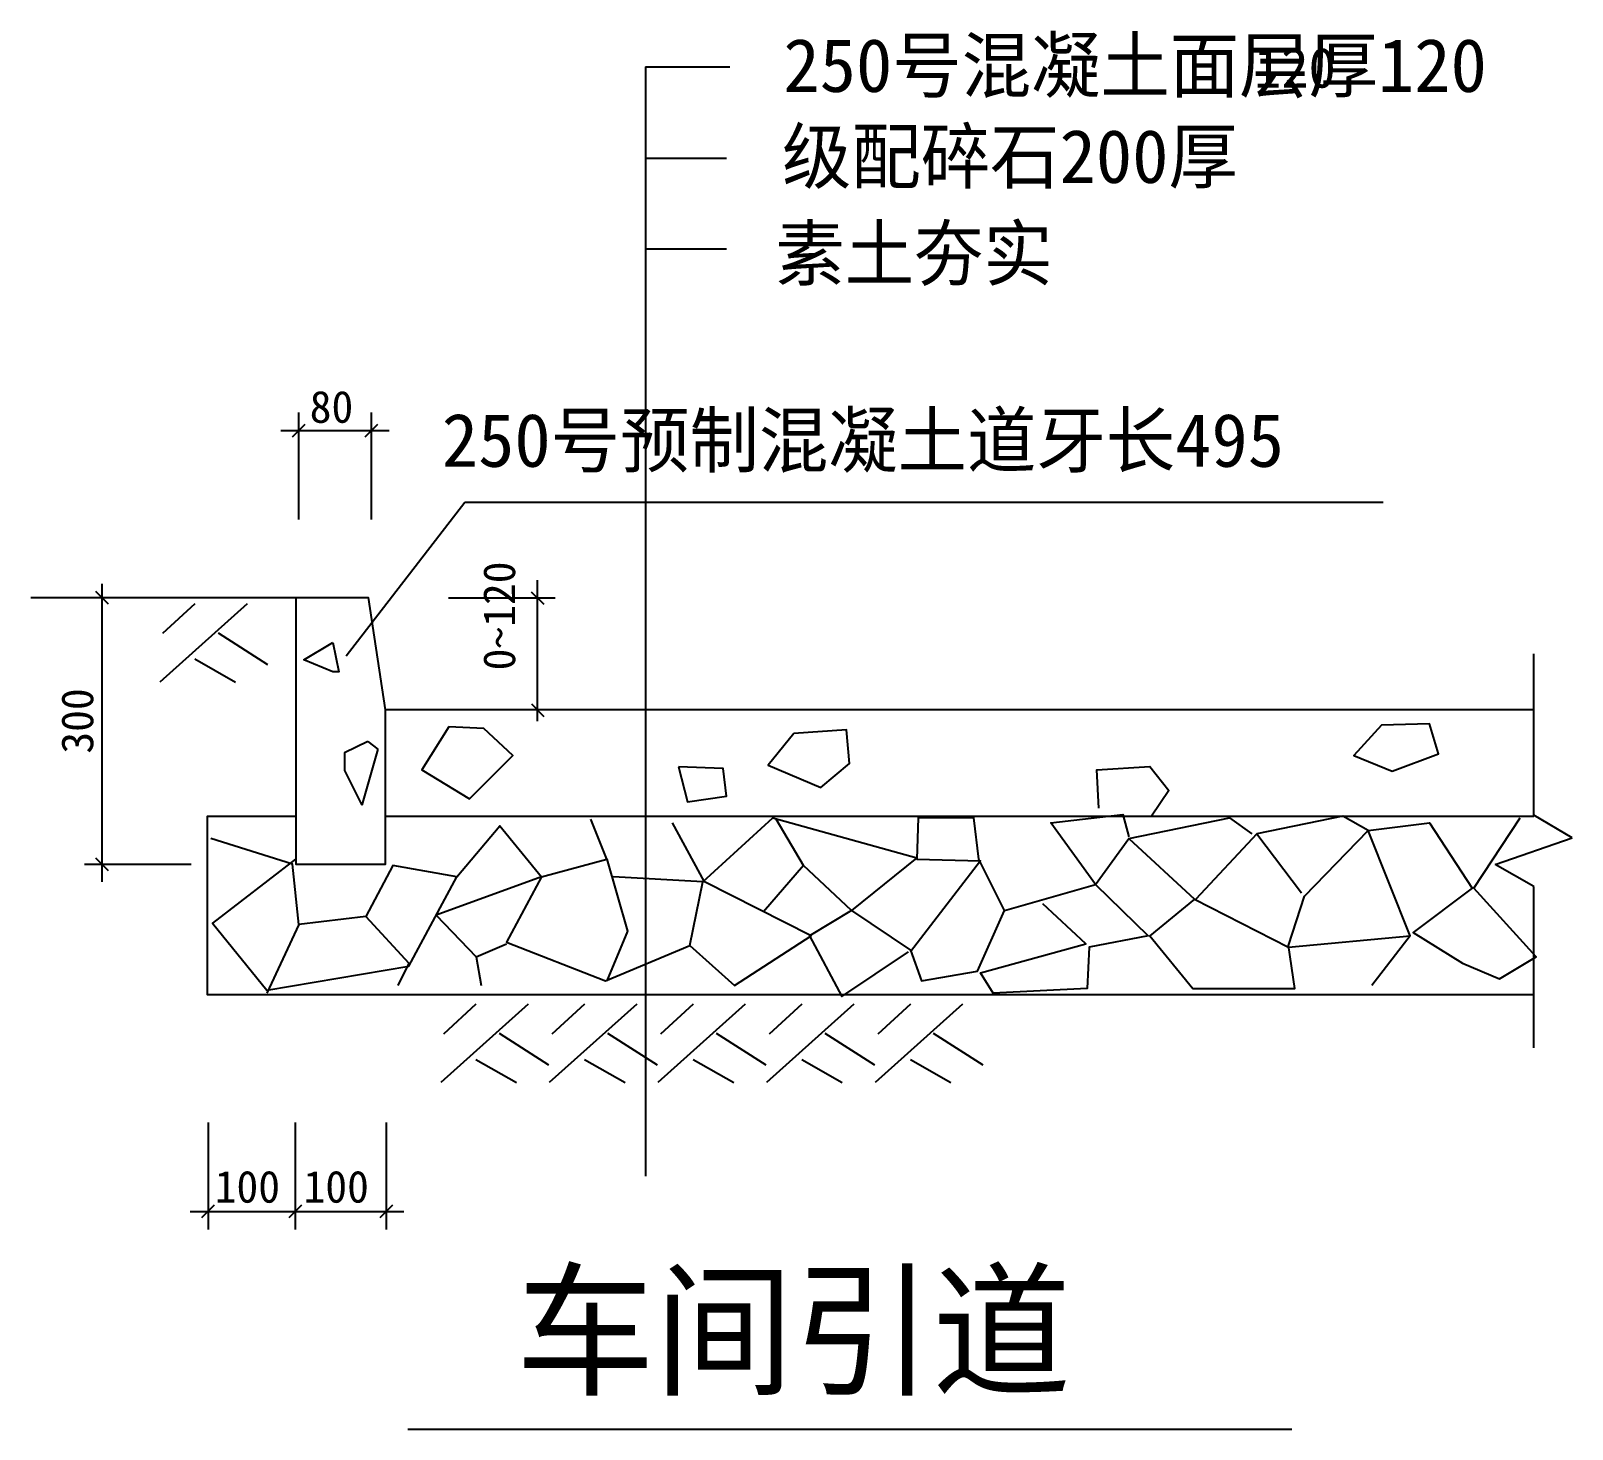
# Model space of a CAD drawing. Header units: metres. Extents: x 1286.2 to 1344, y 238.2 to 290.6.
import ezdxf

# ---------------------------------------------------------------- set-up
doc = ezdxf.new("R2010")
doc.units = ezdxf.units.M
doc.layers.add('ZZ-1', color=7, linetype='Continuous')

msp = doc.modelspace()

# ---------------------------------------------------------------- linework, layer by layer
at = {"layer": 'ZZ-1'}
for p, q in [((1309.24, 289.22), (1312.41, 289.22)), ((1309.24, 289.22), (1309.24, 247.64)), ((1309.24, 285.8), (1312.28, 285.8)), ((1309.24, 282.4), (1312.28, 282.4)), ((1296.25, 272.26), (1296.25, 276.26)), ((1298.98, 272.26), (1298.98, 276.26)), ((1295.58, 275.59), (1299.64, 275.59)), ((1298.03, 267.14), (1302.48, 272.9)), ((1302.48, 272.9), (1336.89, 272.9)), ((1288.88, 258.68), (1288.88, 269.85)), ((1305.2, 264.7), (1305.2, 269.98)), ((1301.86, 269.32), (1305.86, 269.32)), ((1294.32, 269.1), (1291.05, 266.16)), ((1292.36, 269.1), (1291.14, 267.98)), ((1293.23, 268.01), (1295.08, 266.82)), ((1292.36, 267.03), (1293.88, 266.16)), ((1342.53, 261.17), (1342.53, 267.22)), ((1299.21, 263.65), (1298.62, 261.55)), ((1298.84, 263.94), (1299.21, 263.65)), ((1343.97, 260.33), (1342.53, 261.17)), ((1341.08, 259.33), (1343.97, 260.33)), ((1292.22, 259.33), (1288.22, 259.33)), ((1342.53, 258.5), (1341.08, 259.33)), ((1342.53, 252.45), (1342.53, 258.5)), ((1304.85, 254.09), (1301.57, 251.15)), ((1302.89, 254.09), (1301.67, 252.97)), ((1308.92, 254.09), (1305.64, 251.15)), ((1306.96, 254.09), (1305.74, 252.97)), ((1312.98, 254.09), (1309.71, 251.15)), ((1311.03, 254.09), (1309.81, 252.97)), ((1317.05, 254.09), (1313.78, 251.15)), ((1315.1, 254.09), (1313.88, 252.97)), ((1321.12, 254.09), (1317.85, 251.15)), ((1319.17, 254.09), (1317.95, 252.97)), ((1303.76, 253), (1305.61, 251.81)), ((1307.82, 253), (1309.68, 251.81)), ((1311.89, 253), (1313.75, 251.81)), ((1315.96, 253), (1317.82, 251.81)), ((1320.03, 253), (1321.89, 251.81)), ((1302.89, 252.02), (1304.41, 251.15)), ((1306.96, 252.02), (1308.48, 251.15)), ((1311.03, 252.02), (1312.55, 251.15)), ((1315.1, 252.02), (1316.62, 251.15)), ((1319.17, 252.02), (1320.69, 251.15)), ((1292.85, 249.65), (1292.85, 245.65)), ((1296.11, 249.65), (1296.11, 245.65)), ((1299.53, 249.65), (1299.53, 245.65)), ((1292.18, 246.32), (1300.19, 246.32))]:
    msp.add_line(p, q, dxfattribs=at)
for points in [[(1296.01, 275.36), (1296.49, 275.83)], [(1298.74, 275.36), (1299.21, 275.83)], [(1286.21, 269.33), (1298.85, 269.33), (1299.49, 265.12), (1299.49, 259.32), (1296.15, 259.32), (1296.15, 269.33)], [(1289.12, 269.08), (1288.65, 269.56)], [(1304.96, 269.55), (1305.43, 269.08)], [(1297.53, 267.64), (1297.75, 266.55), (1297.53, 266.55), (1296.44, 266.99), (1297.53, 267.64)], [(1342.53, 265.12), (1299.49, 265.12)], [(1304.97, 265.35), (1305.44, 264.87)], [(1336.82, 264.55), (1335.79, 263.41), (1337.23, 262.82), (1338.96, 263.47), (1338.62, 264.6), (1336.82, 264.55)], [(1301.87, 264.49), (1300.86, 262.87), (1302.65, 261.79), (1304.27, 263.41), (1303.19, 264.42), (1301.87, 264.49)], [(1314.8, 264.24), (1313.84, 263.05), (1315.81, 262.21), (1316.89, 263.11), (1316.78, 264.37), (1314.8, 264.24)], [(1298.84, 263.94), (1297.96, 263.51), (1297.96, 262.85), (1298.62, 261.55)], [(1310.48, 262.98), (1310.82, 261.67), (1312.28, 261.88), (1312.15, 262.92), (1310.48, 262.98)], [(1326.23, 261.43), (1326.16, 262.87), (1328.14, 263), (1328.86, 262.1), (1328.2, 261.14)], [(1296.15, 261.12), (1292.82, 261.12), (1292.82, 254.45), (1342.53, 254.45)], [(1342.53, 261.12), (1299.49, 261.12)], [(1326.11, 258.57), (1324.43, 260.89), (1327.13, 261.2), (1327.36, 260.36)], [(1329.82, 258.03), (1333.34, 256.23), (1337.9, 256.65), (1336.33, 260.6), (1335.38, 261.14), (1332.15, 260.48), (1333.83, 258.26)], [(1302.18, 258.86), (1303.78, 260.78), (1305.35, 258.86), (1304.03, 256.41), (1307.74, 254.97), (1310.91, 256.29), (1311.39, 258.68), (1314.02, 261.07), (1319.41, 259.58), (1316.96, 257.6), (1319.17, 256.11), (1319.59, 254.97), (1321.68, 255.33), (1322.7, 257.6), (1326.11, 258.57), (1327.36, 260.3), (1329.82, 258.03), (1328.14, 256.65), (1329.76, 254.68), (1333.58, 254.68), (1333.34, 256.29), (1333.94, 258.14), (1336.33, 260.6), (1338.62, 260.89), (1340.22, 258.44), (1338.01, 256.77), (1339.86, 255.63), (1341.25, 255.04), (1342.62, 255.87), (1340.29, 258.44), (1342.02, 261.07)], [(1307.8, 259.52), (1307.2, 261.02)], [(1310.91, 256.29), (1312.58, 254.79), (1315.45, 256.65), (1311.45, 258.68), (1310.25, 260.89)], [(1316.96, 257.6), (1315.16, 259.29), (1314.14, 261.02)], [(1322.7, 257.6), (1321.73, 259.52), (1321.55, 261.07), (1319.46, 261.07), (1319.41, 259.52), (1321.8, 259.46), (1319.17, 256.05)], [(1327.36, 260.3), (1331.13, 261.07), (1331.97, 260.48)], [(1298.76, 257.37), (1296.25, 257.07), (1296.01, 259.34), (1292.96, 260.3)], [(1332.15, 260.48), (1329.87, 258.03)], [(1289.12, 259.09), (1288.65, 259.56)], [(1296.13, 259.52), (1293.02, 257.13), (1295.05, 254.61), (1300.38, 255.51), (1302.18, 258.86), (1299.78, 259.29), (1298.76, 257.37), (1300.38, 255.63), (1299.96, 254.79)], [(1305.35, 258.86), (1307.8, 259.52), (1308.57, 256.83), (1307.8, 254.97)], [(1305.35, 258.86), (1301.4, 257.42), (1302.9, 255.87), (1304.03, 256.35)], [(1311.39, 258.68), (1308.03, 258.86)], [(1315.16, 259.29), (1313.66, 257.55)], [(1326.11, 258.57), (1328.08, 256.65), (1325.87, 256.23), (1325.8, 254.68), (1322.27, 254.5), (1321.8, 255.27), (1325.75, 256.35), (1324.13, 257.85)], [(1296.25, 257.07), (1295.05, 254.5)], [(1316.96, 257.6), (1315.39, 256.65), (1316.6, 254.38), (1319.1, 256.05)], [(1337.9, 256.65), (1336.46, 254.79)], [(1302.9, 255.87), (1303.08, 254.79)], [(1293.08, 246.55), (1292.61, 246.08)], [(1296.35, 246.55), (1295.88, 246.08)], [(1299.76, 246.55), (1299.29, 246.08)], [(1300.34, 238.16), (1333.46, 238.16)]]:
    msp.add_lwpolyline(points, dxfattribs=at)

# ---------------------------------------------------------------- texts
for s, height, p in [('250号混凝土面层厚120', 2, (1314.41, 288.28)), ('120', 1.5, (1332.05, 288.44)), ('级配碎石200厚', 2, (1314.36, 284.87)), ('素土夯实', 2, (1314.11, 281.23)), ('80', 1.2, (1296.66, 275.88)), ('250号预制混凝土道牙长495', 2, (1301.61, 274.23)), ('100', 1.2, (1293.1, 246.65)), ('100', 1.2, (1296.43, 246.65)), ('车间引道', 4, (1304.39, 239.85))]:
    msp.add_text(s, height=height, dxfattribs=at).set_placement(p)
for s, p in [('0~120', (1304.36, 266.6)), ('300', (1288.55, 263.48))]:
    msp.add_text(s, height=1.2, rotation=90, dxfattribs=at).set_placement(p)

doc.saveas('drawing.dxf')
